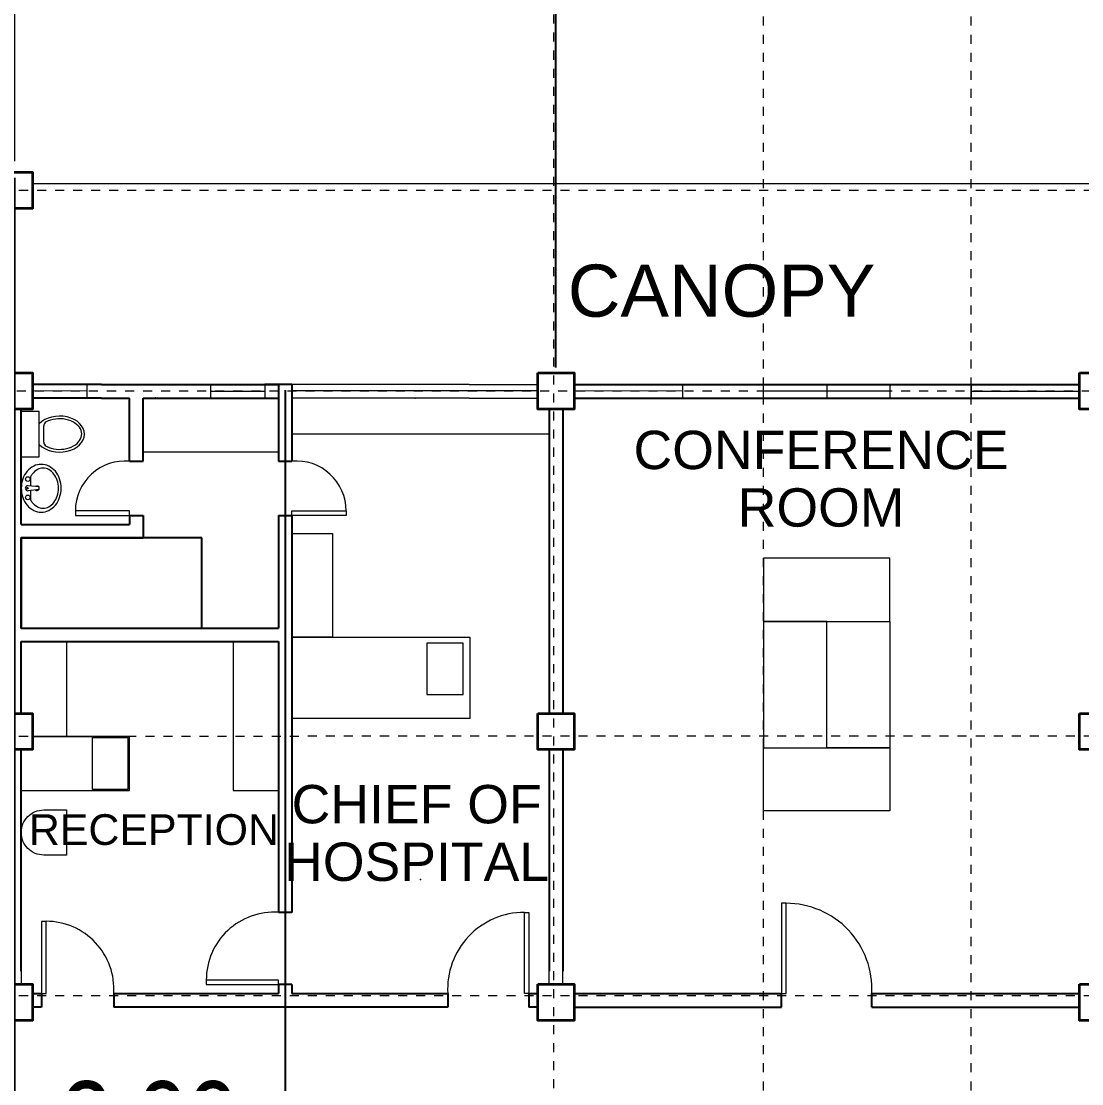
# Model space of a CAD drawing. Header units: millimetres. Extents: x 63005 to 126950, y 36019 to 74749.
# Drawn here: x 63081.71 to 63093.46, y 36246.52 to 36258.3 of the extents above; entities that cross this region are included whole.
import ezdxf

# ---------------------------------------------------------------- set-up
doc = ezdxf.new("R2010")
doc.units = ezdxf.units.MM
doc.header["$LTSCALE"] = 0.04
doc.linetypes.add('PHANTOM', pattern=[2.5, 1.25, -0.25, 0.25, -0.25, 0.25, -0.25])
doc.styles.get("Standard").update_dxf_attribs({"font": 'arial.ttf', "width": 0.8})
doc.styles.add('SWISSLT175', font='swissl.ttf', dxfattribs={"height": 0.175})
doc.dimstyles.new('dimension', dxfattribs={"dimtxt": 0.9, "dimasz": 0.3, "dimexe": 0.18, "dimexo": 0.0625, "dimgap": 0.09, "dimtad": 0, "dimzin": 0, "dimdsep": 46, "dimtxsty": 'Standard', "dimblk": 'OBLIQUE', "dimcen": 0.09, "dimclrd": 256, "dimclre": 256, "dimclrt": 256, "dimadec": 0, "dimazin": 0, "dimtfac": 1, "dimtofl": 0, "dimtmove": 0, "dimatfit": 3, "dimldrblk": 'OBLIQUE', "dimfxl": 1, "dimtolj": 1, "dimtzin": 0, "dimarcsym": 0})

# ---------------------------------------------------------------- blocks, each defined once
blk = doc.blocks.new('_Oblique')
at = {"color": 0, "linetype": 'ByBlock', "lineweight": -2}
blk.add_line((-0.5, -0.5), (0.5, 0.5), dxfattribs=at)
blk = doc.blocks.new('*D42')
at = {"lineweight": -2, "transparency": 16777216}
for p, q in [((63075.612, 36256.684), (63075.612, 36259.754)), ((63081.637, 36256.747), (63081.637, 36259.754)), ((63075.612, 36259.574), (63077.599, 36259.574)), ((63081.637, 36259.574), (63079.651, 36259.574))]:
    blk.add_line(p, q, dxfattribs=at)
at = {"layer": 'Defpoints', "color": 0, "lineweight": 25, "transparency": 16777216}
for p in [(63081.637, 36259.574), (63081.637, 36256.684), (63075.612, 36256.622)]:
    blk.add_point(p, dxfattribs=at)
at = {"lineweight": -2, "transparency": 16777216, "xscale": 0.3, "yscale": 0.3, "zscale": 0.3, "rotation": 180}
blk.add_blockref('_Oblique', (63075.612, 36259.574), dxfattribs=at)
at = {"lineweight": -2, "transparency": 16777216, "xscale": 0.3, "yscale": 0.3, "zscale": 0.3}
blk.add_blockref('_Oblique', (63081.637, 36259.574), dxfattribs=at)
at = {"lineweight": 5, "transparency": 16777216, "insert": (63078.625, 36259.574), "char_height": 0.9, "attachment_point": 5}
blk.add_mtext('\\A1;6.00', dxfattribs=at)
blk = doc.blocks.new('*D43')
at = {"lineweight": -2, "transparency": 16777216}
for p, q in [((63081.637, 36256.747), (63081.637, 36259.754)), ((63087.637, 36254.462), (63087.637, 36259.754)), ((63081.637, 36259.574), (63083.611, 36259.574)), ((63087.637, 36259.574), (63085.663, 36259.574))]:
    blk.add_line(p, q, dxfattribs=at)
at = {"layer": 'Defpoints', "color": 0, "lineweight": 25, "transparency": 16777216}
for p in [(63087.637, 36259.574), (63081.637, 36256.684), (63087.637, 36254.4)]:
    blk.add_point(p, dxfattribs=at)
at = {"lineweight": -2, "transparency": 16777216, "xscale": 0.3, "yscale": 0.3, "zscale": 0.3, "rotation": 180}
blk.add_blockref('_Oblique', (63081.637, 36259.574), dxfattribs=at)
at = {"lineweight": -2, "transparency": 16777216, "xscale": 0.3, "yscale": 0.3, "zscale": 0.3}
blk.add_blockref('_Oblique', (63087.637, 36259.574), dxfattribs=at)
at = {"lineweight": 5, "transparency": 16777216, "insert": (63084.637, 36259.574), "char_height": 0.9, "attachment_point": 5}
blk.add_mtext('\\A1;6.00', dxfattribs=at)
blk = doc.blocks.new('*D44')
at = {"lineweight": -2, "transparency": 16777216}
for p, q in [((63087.637, 36254.462), (63087.637, 36259.754)), ((63093.637, 36254.462), (63093.637, 36259.754)), ((63087.637, 36259.574), (63089.611, 36259.574)), ((63093.637, 36259.574), (63091.663, 36259.574))]:
    blk.add_line(p, q, dxfattribs=at)
at = {"layer": 'Defpoints', "color": 0, "lineweight": 25, "transparency": 16777216}
for p in [(63093.637, 36259.574), (63087.637, 36254.4), (63093.637, 36254.4)]:
    blk.add_point(p, dxfattribs=at)
at = {"lineweight": -2, "transparency": 16777216, "xscale": 0.3, "yscale": 0.3, "zscale": 0.3, "rotation": 180}
blk.add_blockref('_Oblique', (63087.637, 36259.574), dxfattribs=at)
at = {"lineweight": -2, "transparency": 16777216, "xscale": 0.3, "yscale": 0.3, "zscale": 0.3}
blk.add_blockref('_Oblique', (63093.637, 36259.574), dxfattribs=at)
at = {"lineweight": 5, "transparency": 16777216, "insert": (63090.637, 36259.574), "char_height": 0.9, "attachment_point": 5}
blk.add_mtext('\\A1;6.00', dxfattribs=at)
blk = doc.blocks.new('*D63')
at = {"lineweight": -2, "transparency": 16777216}
for p, q in [((63081.637, 36256.561), (63081.637, 36245.914)), ((63084.637, 36254.21), (63084.637, 36245.914)), ((63081.637, 36246.094), (63082.114, 36246.094)), ((63084.637, 36246.094), (63084.161, 36246.094))]:
    blk.add_line(p, q, dxfattribs=at)
at = {"layer": 'Defpoints', "color": 0, "lineweight": 25, "transparency": 16777216}
for p in [(63081.637, 36256.624), (63084.637, 36254.272), (63084.637, 36246.094)]:
    blk.add_point(p, dxfattribs=at)
at = {"lineweight": -2, "transparency": 16777216, "xscale": 0.3, "yscale": 0.3, "zscale": 0.3, "rotation": 180}
blk.add_blockref('_Oblique', (63081.637, 36246.094), dxfattribs=at)
at = {"lineweight": -2, "transparency": 16777216, "xscale": 0.3, "yscale": 0.3, "zscale": 0.3}
blk.add_blockref('_Oblique', (63084.637, 36246.094), dxfattribs=at)
at = {"lineweight": 5, "transparency": 16777216, "insert": (63083.137, 36246.094), "char_height": 0.9, "attachment_point": 5}
blk.add_mtext('\\A1;3.00', dxfattribs=at)

msp = doc.modelspace()

# ---------------------------------------------------------------- linework, layer by layer
at = {"color": 0, "linetype": 'PHANTOM', "lineweight": 5, "transparency": 33554495}
for p, q in [((63087.612, 36218.472), (63087.612, 36264.647)), ((63089.937, 36227.449), (63089.937, 36260.624)), ((63092.237, 36227.449), (63092.237, 36260.624)), ((63113.187, 36256.424), (63045.812, 36256.421)), ((63097.562, 36254.2), (63049.812, 36254.196)), ((63113.187, 36250.374), (63045.812, 36250.371)), ((63113.187, 36247.499), (63045.812, 36247.496))]:
    msp.add_line(p, q, dxfattribs=at)
at = {"color": 0, "lineweight": 9}
for p, q in [((63097.162, 36256.497), (63081.837, 36256.497)), ((63081.837, 36254.272), (63081.837, 36254.272)), ((63081.837, 36254.272), (63082.437, 36254.272)), ((63082.437, 36254.272), (63082.437, 36254.122)), ((63083.812, 36254.122), (63083.812, 36254.272)), ((63084.412, 36254.272), (63084.412, 36254.122)), ((63085.475, 36254.272), (63084.712, 36254.272)), ((63086.675, 36254.272), (63085.475, 36254.272)), ((63086.675, 36254.272), (63087.437, 36254.272)), ((63087.837, 36254.272), (63087.837, 36254.272)), ((63089.037, 36254.272), (63089.037, 36254.122)), ((63089.937, 36254.122), (63089.937, 36254.272)), ((63090.637, 36254.272), (63090.637, 36254.122)), ((63090.637, 36254.272), (63091.337, 36254.272)), ((63091.337, 36254.272), (63091.337, 36254.122)), ((63092.237, 36254.272), (63092.237, 36254.122)), ((63082.437, 36254.197), (63081.837, 36254.2)), ((63083.812, 36254.197), (63084.412, 36254.197)), ((63087.437, 36254.2), (63084.712, 36254.2)), ((63089.037, 36254.197), (63087.837, 36254.2)), ((63091.337, 36254.197), (63089.937, 36254.197)), ((63092.237, 36254.197), (63093.437, 36254.197)), ((63084.412, 36254.122), (63083.812, 36254.122)), ((63085.475, 36254.122), (63084.712, 36254.122)), ((63086.675, 36254.122), (63085.475, 36254.122)), ((63086.675, 36254.122), (63087.437, 36254.122)), ((63090.637, 36254.122), (63089.937, 36254.122)), ((63084.562, 36253.522), (63083.062, 36253.522)), ((63081.837, 36250.372), (63082.912, 36250.372)), ((63081.712, 36247.772), (63081.712, 36247.625)), ((63087.562, 36247.625), (63087.562, 36247.772)), ((63087.712, 36247.625), (63087.712, 36247.772)), ((63081.837, 36247.522), (63081.837, 36247.522)), ((63087.837, 36247.522), (63087.837, 36247.522)), ((63081.837, 36247.372), (63081.837, 36247.372)), ((63087.837, 36247.372), (63087.837, 36247.372))]:
    msp.add_line(p, q, dxfattribs=at)
at = {"color": 4, "lineweight": 25}
for p, q in [((63082.6, 36254.272), (63081.837, 36254.272)), ((63082.6, 36254.272), (63083.8, 36254.272)), ((63083.8, 36254.272), (63084.562, 36254.272)), ((63084.562, 36254.272), (63084.412, 36254.272)), ((63084.562, 36254.272), (63084.562, 36253.422)), ((63084.712, 36254.272), (63084.562, 36254.272)), ((63084.712, 36254.272), (63084.712, 36253.422)), ((63087.837, 36254.272), (63093.437, 36254.272)), ((63082.6, 36254.122), (63081.837, 36254.122)), ((63082.6, 36254.122), (63082.912, 36254.122)), ((63083.062, 36254.122), (63083.8, 36254.122)), ((63083.8, 36254.122), (63084.562, 36254.122)), ((63087.837, 36254.122), (63093.437, 36254.122)), ((63081.712, 36252.722), (63081.712, 36254)), ((63087.562, 36254), (63087.562, 36250.625)), ((63087.712, 36254), (63087.712, 36250.625)), ((63084.562, 36253.422), (63084.712, 36253.422)), ((63084.562, 36252.822), (63084.562, 36251.572)), ((63084.562, 36252.822), (63084.712, 36252.822)), ((63084.712, 36252.822), (63084.712, 36248.422)), ((63081.712, 36251.572), (63081.712, 36252.572)), ((63081.712, 36251.572), (63084.562, 36251.572)), ((63081.712, 36250.625), (63081.712, 36251.422)), ((63081.712, 36251.422), (63084.562, 36251.422)), ((63084.562, 36251.422), (63084.562, 36248.422)), ((63081.712, 36247.772), (63081.712, 36250.225)), ((63087.562, 36250.225), (63087.562, 36247.772)), ((63087.712, 36250.225), (63087.712, 36247.772)), ((63084.712, 36248.422), (63084.562, 36248.422)), ((63084.562, 36247.622), (63084.562, 36247.522)), ((63084.712, 36247.622), (63084.562, 36247.622)), ((63084.712, 36247.622), (63084.712, 36247.522)), ((63081.837, 36247.522), (63081.937, 36247.522)), ((63081.937, 36247.522), (63081.937, 36247.372)), ((63082.737, 36247.522), (63084.562, 36247.522)), ((63082.737, 36247.522), (63082.737, 36247.372)), ((63084.712, 36247.522), (63086.437, 36247.522)), ((63086.437, 36247.522), (63086.437, 36247.372)), ((63087.337, 36247.522), (63087.437, 36247.522)), ((63087.337, 36247.522), (63087.337, 36247.372)), ((63087.837, 36247.522), (63090.137, 36247.522)), ((63090.137, 36247.372), (63090.137, 36247.522)), ((63091.137, 36247.522), (63093.437, 36247.522)), ((63091.137, 36247.372), (63091.137, 36247.522)), ((63081.937, 36247.372), (63081.837, 36247.372)), ((63086.437, 36247.372), (63082.737, 36247.372)), ((63087.437, 36247.372), (63087.337, 36247.372)), ((63087.837, 36247.372), (63090.137, 36247.372)), ((63091.137, 36247.372), (63093.437, 36247.372))]:
    msp.add_line(p, q, dxfattribs=at)
at = {"color": 4, "lineweight": 25, "ltscale": 0.4}
for p, q in [((63082.912, 36253.422), (63082.912, 36254.122)), ((63083.062, 36253.422), (63083.062, 36254.122)), ((63082.912, 36253.422), (63083.062, 36253.422)), ((63082.912, 36252.822), (63083.062, 36252.822)), ((63082.912, 36252.822), (63082.912, 36252.722)), ((63083.062, 36252.822), (63083.062, 36252.572)), ((63081.712, 36252.722), (63082.912, 36252.722)), ((63081.712, 36252.722), (63082.912, 36252.722)), ((63081.712, 36252.572), (63083.062, 36252.572))]:
    msp.add_line(p, q, dxfattribs=at)
at = {"lineweight": 9}
for p, q in [((63081.912, 36253.972), (63081.712, 36253.972)), ((63081.712, 36253.972), (63081.712, 36253.472)), ((63081.912, 36253.472), (63081.912, 36253.972)), ((63081.962, 36253.632), (63081.962, 36253.813)), ((63081.712, 36253.472), (63081.912, 36253.472)), ((63081.91, 36253.137), (63081.788, 36253.15)), ((63081.91, 36253.108), (63081.788, 36253.095))]:
    msp.add_line(p, q, dxfattribs=at)
at = {"color": 0, "lineweight": 9, "ltscale": 0.4}
for p, q in [((63087.562, 36253.722), (63084.712, 36253.722)), ((63084.062, 36251.422), (63084.062, 36249.772)), ((63084.062, 36249.772), (63084.562, 36249.772))]:
    msp.add_line(p, q, dxfattribs=at)
at = {"color": 4, "lineweight": 35}
for points in [[(63081.437, 36256.624), (63081.837, 36256.624), (63081.837, 36256.224), (63081.437, 36256.224)], [(63081.437, 36254.4), (63081.837, 36254.4), (63081.837, 36254), (63081.437, 36254)], [(63087.437, 36254.4), (63087.837, 36254.4), (63087.837, 36254), (63087.437, 36254)], [(63093.437, 36254.4), (63093.837, 36254.4), (63093.837, 36254), (63093.437, 36254)], [(63081.437, 36250.625), (63081.837, 36250.625), (63081.837, 36250.225), (63081.437, 36250.225)], [(63087.437, 36250.625), (63087.837, 36250.625), (63087.837, 36250.225), (63087.437, 36250.225)], [(63093.437, 36250.625), (63093.837, 36250.625), (63093.837, 36250.225), (63093.437, 36250.225)], [(63081.437, 36247.625), (63081.837, 36247.625), (63081.837, 36247.225), (63081.437, 36247.225)], [(63087.437, 36247.625), (63087.837, 36247.625), (63087.837, 36247.225), (63087.437, 36247.225)], [(63093.437, 36247.625), (63093.837, 36247.625), (63093.837, 36247.225), (63093.437, 36247.225)]]:
    msp.add_lwpolyline(points, close=True, dxfattribs=at)
at = {"lineweight": 9}
for points in [[(63081.837, 36254.272), (63082.437, 36254.272), (63082.437, 36254.122), (63081.837, 36254.122)], [(63083.812, 36254.272), (63084.412, 36254.272), (63084.412, 36254.122), (63083.812, 36254.122)], [(63087.837, 36254.272), (63089.037, 36254.272), (63089.037, 36254.122), (63087.837, 36254.122)], [(63089.937, 36254.272), (63091.337, 36254.272), (63091.337, 36254.122), (63089.937, 36254.122)], [(63092.237, 36254.272), (63093.437, 36254.272), (63093.437, 36254.122), (63092.237, 36254.122)]]:
    msp.add_lwpolyline(points, close=True, dxfattribs=at)
msp.add_lwpolyline([(63081.933, 36252.857, 0.11576), (63082.016, 36252.877, 0.104047), (63082.09, 36252.935, 0.090875), (63082.137, 36253.019, 0.083344), (63082.154, 36253.122, 0.083344), (63082.137, 36253.226, 0.090875), (63082.09, 36253.31, 0.104047), (63082.016, 36253.368, 0.11576), (63081.933, 36253.387, 0.11576), (63081.851, 36253.368, 0.104047), (63081.777, 36253.31, 0.090875), (63081.73, 36253.226, 0.083344), (63081.712, 36253.122, 0.083344), (63081.73, 36253.019, 0.090875), (63081.777, 36252.935, 0.104047), (63081.851, 36252.877, 0.11576)], format="xyb", close=True, dxfattribs=at)
for points in [[(63081.954, 36252.9, 0.124838), (63082.017, 36252.916, 0.105788), (63082.074, 36252.965, 0.086697), (63082.111, 36253.035, 0.076776), (63082.124, 36253.122, 0.076776), (63082.111, 36253.21, 0.086697), (63082.074, 36253.28, 0.105788), (63082.017, 36253.329, 0.124838), (63081.954, 36253.345, 0.124838), (63081.892, 36253.329, 0.105788), (63081.834, 36253.28, 0.040067), (63081.814, 36253.249), (63081.814, 36253.147, 0.040067)], [(63081.814, 36253.098), (63081.814, 36252.996, 0.040067), (63081.834, 36252.965, 0.105788), (63081.892, 36252.916, 0.124838), (63081.954, 36252.9, 0.124838)]]:
    msp.add_lwpolyline(points, format="xyb", dxfattribs=at)
at = {"color": 1, "lineweight": 13, "ltscale": 0.03}
for points in [[(63082.912, 36252.822), (63082.912, 36252.872), (63082.312, 36252.872), (63082.312, 36252.822)], [(63084.712, 36252.822), (63084.712, 36252.872), (63085.312, 36252.872), (63085.312, 36252.822)], [(63087.337, 36247.522), (63087.287, 36247.522), (63087.287, 36248.422), (63087.337, 36248.422)], [(63081.937, 36247.522), (63081.987, 36247.522), (63081.987, 36248.322), (63081.937, 36248.322)], [(63084.562, 36247.622), (63084.562, 36247.672), (63083.762, 36247.672), (63083.762, 36247.622)]]:
    msp.add_lwpolyline(points, close=True, dxfattribs=at)
at = {"color": 0, "lineweight": 9, "ltscale": 0.3}
for points in [[(63084.712, 36251.472), (63084.712, 36252.622), (63085.162, 36252.622), (63085.162, 36251.472)], [(63086.682, 36250.572), (63084.712, 36250.572), (63084.712, 36251.472), (63086.682, 36251.472)], [(63086.207, 36250.837), (63086.607, 36250.837), (63086.607, 36251.407), (63086.207, 36251.407)], [(63082.897, 36250.357), (63082.497, 36250.357), (63082.497, 36249.787), (63082.897, 36249.787)]]:
    msp.add_lwpolyline(points, close=True, dxfattribs=at)
at = {"color": 4, "lineweight": 25, "ltscale": 0.1}
msp.add_lwpolyline([(63083.712, 36252.572), (63081.712, 36252.572), (63081.712, 36251.572), (63083.712, 36251.572)], close=True, dxfattribs=at)
at = {"color": 0, "lineweight": 9}
for points in [[(63091.337, 36251.647), (63091.337, 36252.347), (63089.937, 36252.347), (63089.937, 36251.647)], [(63090.637, 36251.647), (63089.937, 36251.647), (63089.937, 36250.247), (63090.637, 36250.247)], [(63090.637, 36251.647), (63091.337, 36251.647), (63091.337, 36250.247), (63090.637, 36250.247)], [(63091.337, 36250.247), (63091.337, 36249.547), (63089.937, 36249.547), (63089.937, 36250.247)]]:
    msp.add_lwpolyline(points, close=True, dxfattribs=at)
for points in [[(63081.712, 36250.625), (63081.712, 36251.422), (63082.212, 36251.422), (63082.212, 36250.372), (63081.837, 36250.372)], [(63081.712, 36250.225), (63081.712, 36249.772), (63082.912, 36249.772), (63082.912, 36250.372), (63081.837, 36250.372)]]:
    msp.add_lwpolyline(points, dxfattribs=at)
at = {"color": 0, "lineweight": 9, "ltscale": 0.6}
msp.add_lwpolyline([(63081.962, 36249.557), (63082.212, 36249.557), (63082.212, 36249.057), (63081.962, 36249.057, -0.414214), (63081.712, 36249.307, -0.414214)], format="xyb", close=True, dxfattribs=at)
at = {"color": 1, "lineweight": 13}
msp.add_lwpolyline([(63090.137, 36247.522), (63090.187, 36247.522), (63090.187, 36248.522), (63090.137, 36248.522)], close=True, dxfattribs=at)
at = {"lineweight": 9}
for centre, radius in [((63081.785, 36253.224), 0.0255), ((63081.779, 36253.122), 0.0095), ((63081.785, 36253.021), 0.0255)]:
    msp.add_circle(centre, radius, dxfattribs=at)
for centre, radius, start, end in [((63082.012, 36253.813), 0.05, 118.0084, 180), ((63082.012, 36253.632), 0.05, 180, 241.8499), ((63081.785, 36253.122), 0.028, 83.7545, 276.2455), ((63081.887, 36253.122), 0.025, 36.3068, 131.2022), ((63081.887, 36253.122), 0.025, 228.7978, 323.6932), ((63081.816, 36253.122), 0.0948, 351.2026, 8.7974), ((63081.887, 36253.122), 0.025, 341.3793, 18.6207)]:
    msp.add_arc(centre, radius, start, end, dxfattribs=at)
at = {"color": 1, "lineweight": 13, "ltscale": 0.03}
for centre, radius, start, end in [((63082.864, 36252.872), 0.552, 85.0209, 180), ((63084.76, 36252.872), 0.552, 0, 94.9791), ((63084.514, 36247.672), 0.752, 86.3048, 180), ((63087.287, 36247.571), 0.851, 90, 183.2732), ((63081.987, 36247.571), 0.752, 356.3048, 90)]:
    msp.add_arc(centre, radius, start, end, dxfattribs=at)
at = {"color": 1, "lineweight": 13}
msp.add_arc((63090.187, 36247.571), 0.951, 357.0624, 90, dxfattribs=at)
at = {"lineweight": 9}
msp.add_ellipse((63082.137, 36253.722), major_axis=(-0.275, 0), ratio=0.727273, start_param=0.612555, end_param=5.670631, dxfattribs=at)
msp.add_open_spline([(63081.989, 36253.588), (63082.005, 36253.579), (63082.023, 36253.572), (63082.114, 36253.545), (63082.201, 36253.55), (63082.333, 36253.608), (63082.374, 36253.658), (63082.388, 36253.756), (63082.362, 36253.808), (63082.251, 36253.882), (63082.167, 36253.9), (63082.053, 36253.884), (63082.018, 36253.873), (63081.989, 36253.857)], degree=3, knots=[0.937253, 0.937253, 0.937253, 0.937253, 1.185372, 1.185372, 2.113864, 2.113864, 3.042356, 3.042356, 3.970847, 3.970847, 4.899339, 4.899339, 5.346062, 5.346062, 5.346062, 5.346062], dxfattribs=at)
at = {"color": 4, "lineweight": 25}
msp.add_point((63083.2, 36254.122), dxfattribs=at)
at = {"color": 0, "lineweight": 9}
msp.add_point((63086.075, 36254.122), dxfattribs=at)
at = {"color": 0, "lineweight": 9, "ltscale": 0.3}
for p in [(63090.637, 36253.533), (63083.187, 36249.307), (63086.137, 36248.786)]:
    msp.add_point(p, dxfattribs=at)

# ---------------------------------------------------------------- texts
at = {"color": 0, "lineweight": 9, "ltscale": 0.4, "insert": (63089.472, 36255.308), "char_height": 0.5778, "width": 2.5201, "attachment_point": 5, "line_spacing_factor": 0.9, "style": 'SWISSLT175'}
msp.add_mtext('CANOPY', dxfattribs=at)
at = {"color": 0, "lineweight": 9, "ltscale": 0.4, "attachment_point": 5, "line_spacing_factor": 0.9, "style": 'SWISSLT175'}
for s, insert, char_height in [('CONFERENCE ^JROOM', (63090.574, 36253.225), 0.425), ('CHIEF OF\\PHOSPITAL', (63086.093, 36249.299), 0.425), ('RECEPTION', (63083.182, 36249.337), 0.34)]:
    msp.add_mtext(s, dxfattribs=dict(at, insert=insert, char_height=char_height))

# ---------------------------------------------------------------- dimensions: what is measured, and where the dimension line sits
at = {"color": 0, "lineweight": 5, "transparency": 33554559}
dim = msp.add_linear_dim(base=(63081.637, 36259.574), p1=(63075.612, 36256.622), p2=(63081.637, 36256.684), text='6.00', dimstyle='dimension', override={"dimtmove": 1}, dxfattribs=at)
dim.commit()
dim.dimension.update_dxf_attribs({"geometry": '*D42', "text_midpoint": (63078.625, 36259.574)})
for base, p1, p2, picture, middle in [((63087.637, 36259.574), (63081.637, 36256.684), (63087.637, 36254.4), '*D43', (63084.637, 36259.574)), ((63093.637, 36259.574), (63087.637, 36254.4), (63093.637, 36254.4), '*D44', (63090.637, 36259.574))]:
    dim = msp.add_linear_dim(base=base, p1=p1, p2=p2, dimstyle='dimension', override={"dimtmove": 1}, dxfattribs=at)
    dim.commit()
    dim.dimension.update_dxf_attribs({"geometry": picture, "text_midpoint": middle})
dim = msp.add_linear_dim(base=(63084.637, 36246.094), p1=(63081.637, 36256.624), p2=(63084.637, 36254.272), dimstyle='dimension', dxfattribs=at)
dim.commit()
dim.dimension.update_dxf_attribs({"geometry": '*D63', "text_midpoint": (63083.137, 36246.094)})

doc.saveas('drawing.dxf')
